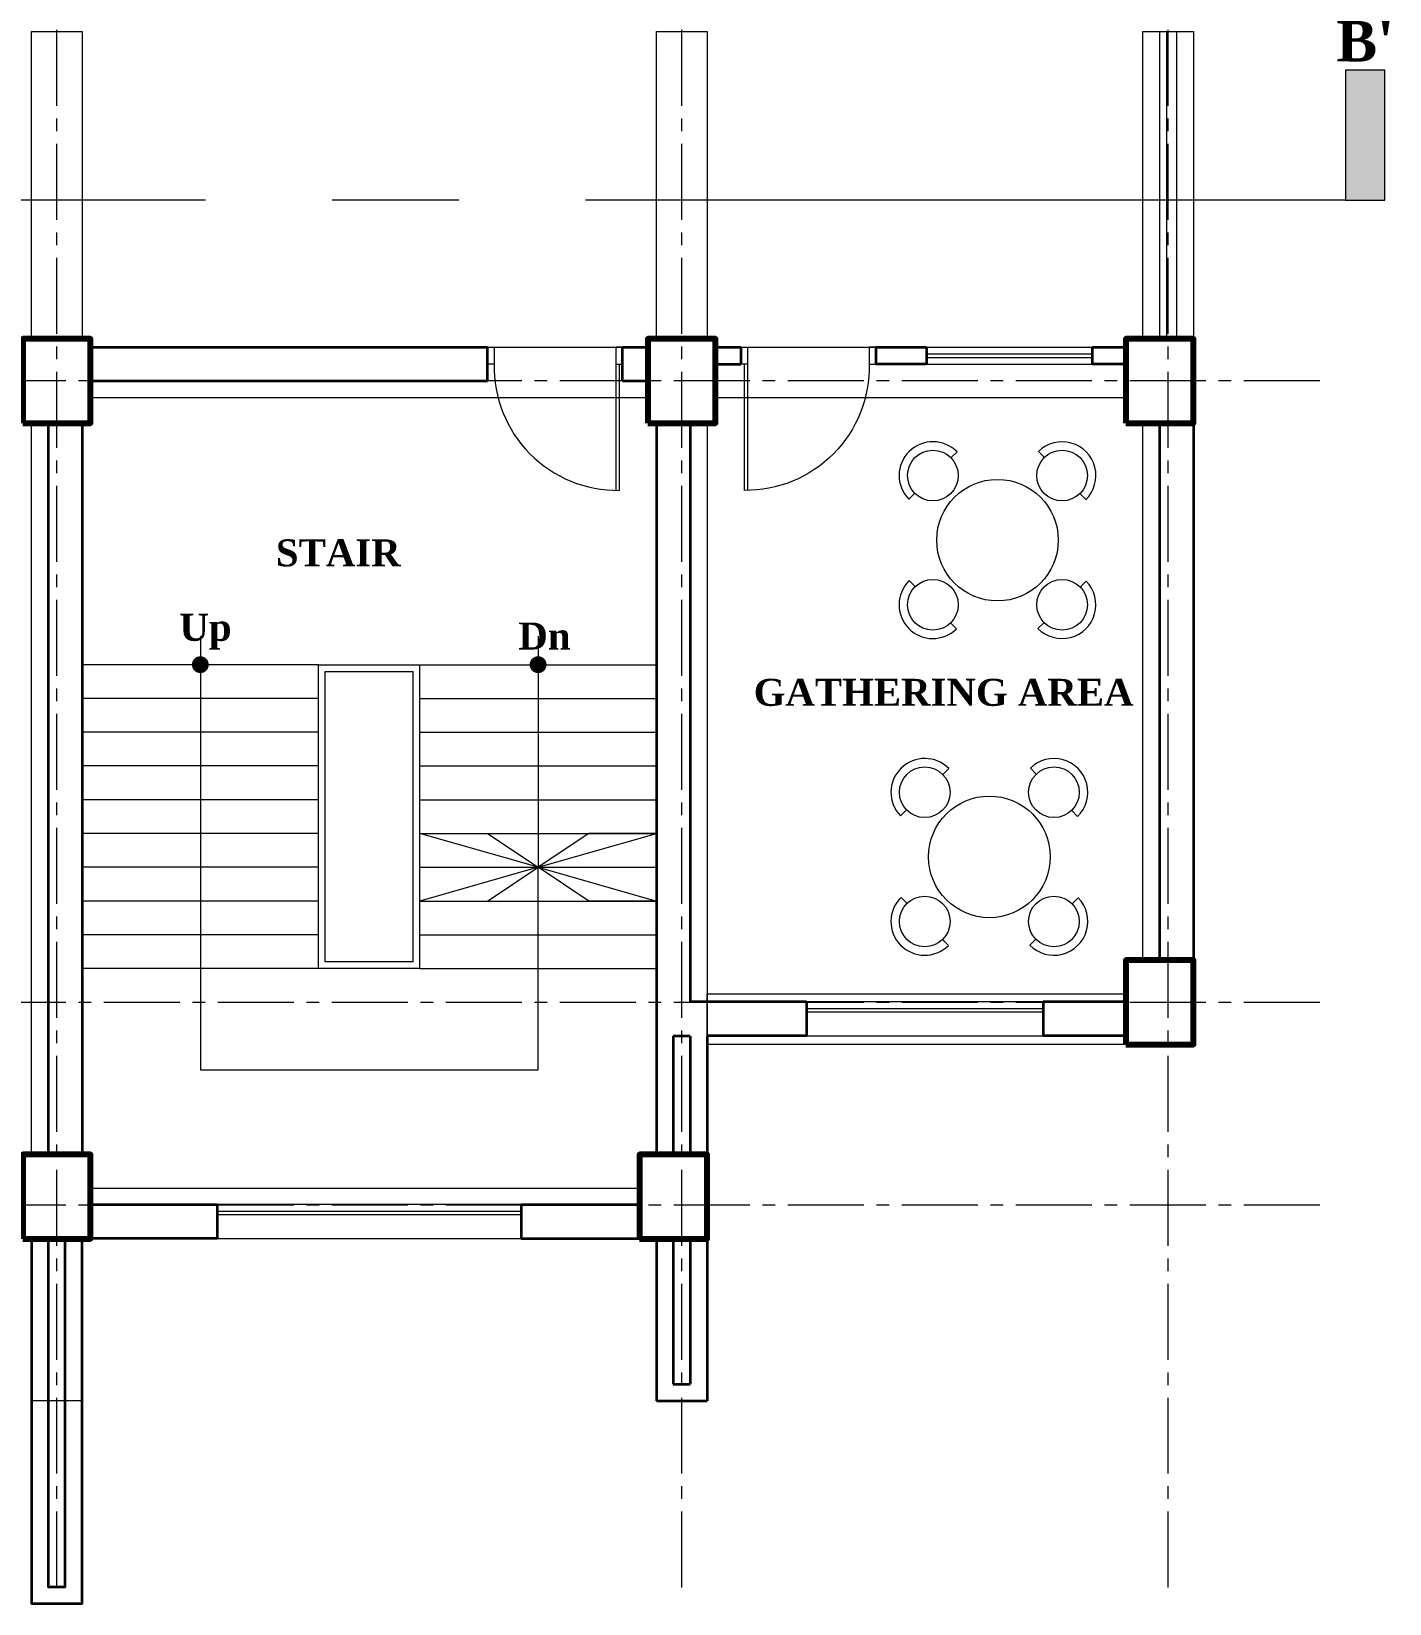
# Model space of a CAD drawing. Header units: feet. Extents: x 25261344 to 25389498, y 30010528 to 30074588.
# Drawn here: x 25381617.7 to 25382019.7, y 30072113.7 to 30072579.2 of the extents above; entities that cross this region are included whole.
import ezdxf

# ---------------------------------------------------------------- set-up
doc = ezdxf.new("R2010")
doc.units = ezdxf.units.FT
doc.header["$LTSCALE"] = 30
doc.header["$MEASUREMENT"] = 0
doc.linetypes.add('CENTER2', pattern=[1.125, 0.75, -0.125, 0.125, -0.125])
doc.layers.get('0').update_dxf_attribs({"lineweight": 5})
for name, color, linetype, lineweight in [('Column', 1, 'Continuous', 80), ('Dim-1', 7, 'Continuous', 9), ('Door', 32, 'Continuous', 5), ('Furnitures', 251, 'Continuous', 9), ('GRADE BEAM', 2, 'Continuous', 20), ('grid text', 252, 'CENTER2', 9), ('LINE', 193, 'Continuous', 9), ('line 2', 7, 'Continuous', 13), ('rail', 224, 'Continuous', 9), ('STAIR', 243, 'Continuous', 13), ('TEXT', 7, 'Continuous', 18), ('WALL', 7, 'Continuous', 35), ('WIN', 142, 'Continuous', 20)]:
    doc.layers.add(name, color=color, linetype=linetype, lineweight=lineweight)
doc.styles.get("Standard").update_dxf_attribs({"font": 'timesbd.ttf'})

# ---------------------------------------------------------------- blocks, each defined once
blk = doc.blocks.new('FURN_GEN_020')
for p, q in [((-12805.42, 14462.38), (-12807.21, 14460.63)), ((-12781.3, 14462.53), (-12779.55, 14460.74)), ((-12819.71, 14448.39), (-12817.93, 14450.14)), ((-12767.31, 14448.24), (-12769.06, 14450.02)), ((-12819.56, 14424.27), (-12817.81, 14422.48)), ((-12767.15, 14424.11), (-12768.94, 14422.36)), ((-12805.57, 14409.97), (-12807.32, 14411.76)), ((-12781.45, 14410.12), (-12779.66, 14411.87))]:
    blk.add_line(p, q)
for centre, radius in [((-12812.57, 14455.38), 7.5), ((-12774.3, 14455.38), 7.5), ((-12793.43, 14436.25), 18), ((-12812.57, 14417.12), 7.5), ((-12774.3, 14417.12), 7.5)]:
    blk.add_circle(centre, radius)
for centre, start, end in [((-12812.57, 14455.38), 44.3804, 224.3804), ((-12774.3, 14455.38), 314.3804, 134.3804), ((-12812.57, 14417.12), 134.3804, 314.3804), ((-12774.3, 14417.12), 224.3804, 44.3804)]:
    blk.add_arc(centre, 10, start, end)
blk = doc.blocks.new('FG')
at = {"layer": 'Door'}
for p, q in [((-2, -5), (-2, -42.39)), ((-1, -5), (-1, -42.39))]:
    blk.add_line(p, q, dxfattribs=at)
for points in [[(-40, 0), (-38, 0), (-38, -5), (-40, -5)], [(0, 0), (-2, 0), (-2, -5), (0, -5)]]:
    blk.add_lwpolyline(points, dxfattribs=at)
blk.add_arc((-1.44, -5.83), 36.57, 178.7054, 270.6905, dxfattribs=at)
blk = doc.blocks.new('DGFGSDFG')
at = {"layer": 'grid text'}
for p, q in [((25360716.96, 30072118.41), (25360716.96, 30072999.78)), ((25360901.96, 30072118.41), (25360901.96, 30072999.78)), ((25361045.96, 30072118.41), (25361045.96, 30072999.78)), ((25361090.85, 30072475.7), (25359529.41, 30072475.7)), ((25361090.85, 30072291.7), (25359529.41, 30072291.7)), ((25361090.85, 30072231.7), (25359529.41, 30072231.7))]:
    blk.add_line(p, q, dxfattribs=at)
blk = doc.blocks.new('T B')
at = {"layer": 'GRADE BEAM'}
for points in [[(25353363.57, 30069132.07), (25353378.57, 30069132.07), (25353378.54, 30069041.07), (25353363.54, 30069041.07)], [(25353548.54, 30069132.07), (25353563.54, 30069132.07), (25353563.54, 30069041.07), (25353548.54, 30069041.07)], [(25353692.54, 30069132.07), (25353707.54, 30069132.07), (25353707.54, 30069041.07), (25353692.54, 30069041.07)], [(25353546.04, 30069038.57), (25353546.04, 30069023.57), (25353381.04, 30069023.57), (25353381.04, 30069038.57)], [(25353687.54, 30069038.57), (25353687.54, 30069023.57), (25353566.04, 30069023.57), (25353566.04, 30069038.57)], [(25353363.54, 30069016.07), (25353378.54, 30069016.07), (25353378.54, 30068799.57), (25353363.54, 30068799.57)], [(25353548.54, 30069016.07), (25353563.54, 30069016.07), (25353563.54, 30068799.57), (25353548.54, 30068799.57)], [(25353692.54, 30069016.07), (25353707.54, 30069016.07), (25353707.54, 30068857.07), (25353692.54, 30068857.07)], [(25353687.54, 30068847.07), (25353687.54, 30068832.07), (25353563.54, 30068832.07), (25353563.54, 30068847.07)], [(25353543.54, 30068789.57), (25353543.54, 30068774.57), (25353381.04, 30068774.57), (25353381.04, 30068789.57)], [(25353363.54, 30068774.57), (25353378.54, 30068774.57), (25353378.54, 30068726.57), (25353363.54, 30068726.57)], [(25353548.54, 30068774.57), (25353563.54, 30068774.57), (25353563.54, 30068726.57), (25353548.54, 30068726.57)]]:
    blk.add_lwpolyline(points, close=True, dxfattribs=at)
blk = doc.blocks.new('COL2')
at = {"layer": 'Column'}
for points in [[(1087.5, -382.5), (1107.5, -382.5), (1107.5, -357.5), (1087.5, -357.5)], [(1272.5, -382.5), (1292.5, -382.5), (1292.5, -357.5), (1272.5, -357.5)], [(1414, -382.5), (1434, -382.5), (1434, -357.5), (1414, -357.5)], [(1414, -566.5), (1434, -566.5), (1434, -541.5), (1414, -541.5)], [(1087.5, -624), (1107.5, -624), (1107.5, -599), (1087.5, -599)], [(1270, -624), (1290, -624), (1290, -599), (1270, -599)]]:
    blk.add_lwpolyline(points, close=True, dxfattribs=at)
at = {"layer": 'GRADE BEAM'}
blk.add_blockref('T B', (-25352273.54, -30069398.57), dxfattribs=at)

msp = doc.modelspace()

# ---------------------------------------------------------------- hatches: boundary and pattern name
at = {"linetype": 'CENTER2', "ltscale": 10}
msp.add_hatch(color=256, dxfattribs=at).paths.add_polyline_path([(25382018.36, 30072567.75), (25382018.36, 30072529.2), (25382006.71, 30072529.2), (25382006.71, 30072567.75)])

# ---------------------------------------------------------------- linework, layer by layer
msp.add_line((25382006.71, 30072529.2), (25380384.06, 30072529.2), dxfattribs=at)
msp.add_lwpolyline([(25382018.36, 30072529.2), (25382018.36, 30072567.75), (25382006.71, 30072567.75), (25382006.71, 30072529.2)], close=True, dxfattribs=at)
at = {"layer": 'LINE', "color": 0, "ltscale": 10}
for points in [[(25381667.68, 30072400.16), (25381667.68, 30072271.7), (25381667.68, 30072271.7), (25381767.68, 30072271.7), (25381767.68, 30072331.7), (25381732.68, 30072321.7), (25381752.68, 30072321.7), (25381767.68, 30072331.7), (25381802.68, 30072321.7), (25381782.68, 30072321.7), (25381767.68, 30072331.7)], [(25381767.68, 30072400.16), (25381767.68, 30072331.7), (25381732.68, 30072341.7), (25381752.68, 30072341.7), (25381767.68, 30072331.7), (25381802.68, 30072341.7), (25381782.68, 30072341.7), (25381767.68, 30072331.7)]]:
    msp.add_lwpolyline(points, dxfattribs=at)
at = {"layer": 'LINE', "color": 0, "ltscale": 10, "const_width": 2.5}
for points in [[(25381667.68, 30072392.95, -1), (25381667.68, 30072390.45, -1)], [(25381767.68, 30072392.95, -1), (25381767.68, 30072390.45, -1)]]:
    msp.add_lwpolyline(points, format="xyb", close=True, dxfattribs=at)
at = {"layer": 'line 2'}
for p, q in [((25381951.68, 30072579.2), (25381951.68, 30072488.2)), ((25381961.68, 30072579.2), (25381961.68, 30072488.2))]:
    msp.add_line(p, q, dxfattribs=at)
at = {"layer": 'rail'}
for p, q in [((25381953.68, 30072579.2), (25381953.68, 30072488.2)), ((25381956.68, 30072579.2), (25381956.68, 30072488.2)), ((25381702.68, 30072301.7), (25381702.68, 30072391.7)), ((25381702.68, 30072391.7), (25381732.68, 30072391.7)), ((25381704.68, 30072303.7), (25381704.68, 30072389.7)), ((25381704.68, 30072389.7), (25381730.68, 30072389.7)), ((25381730.68, 30072303.7), (25381730.68, 30072389.7)), ((25381732.68, 30072301.7), (25381732.68, 30072391.7)), ((25381732.68, 30072301.7), (25381702.68, 30072301.7)), ((25381730.68, 30072303.7), (25381704.68, 30072303.7))]:
    msp.add_line(p, q, dxfattribs=at)
at = {"layer": 'STAIR'}
for p, q in [((25381702.68, 30072391.7), (25381632.68, 30072391.7)), ((25381732.68, 30072391.7), (25381802.68, 30072391.7)), ((25381702.68, 30072381.7), (25381632.68, 30072381.7)), ((25381732.68, 30072381.7), (25381802.68, 30072381.7)), ((25381702.68, 30072371.7), (25381632.68, 30072371.7)), ((25381732.68, 30072371.7), (25381802.68, 30072371.7)), ((25381702.68, 30072361.7), (25381632.68, 30072361.7)), ((25381732.68, 30072361.7), (25381802.68, 30072361.7)), ((25381702.68, 30072351.7), (25381632.68, 30072351.7)), ((25381732.68, 30072351.7), (25381802.68, 30072351.7)), ((25381702.68, 30072341.7), (25381632.68, 30072341.7)), ((25381732.68, 30072341.7), (25381802.68, 30072341.7)), ((25381702.68, 30072331.7), (25381632.68, 30072331.7)), ((25381732.68, 30072331.7), (25381802.68, 30072331.7)), ((25381702.68, 30072321.7), (25381632.68, 30072321.7)), ((25381732.68, 30072321.7), (25381802.68, 30072321.7)), ((25381702.68, 30072311.7), (25381632.68, 30072311.7)), ((25381732.68, 30072311.7), (25381802.68, 30072311.7)), ((25381702.68, 30072301.7), (25381632.68, 30072301.7)), ((25381732.68, 30072301.7), (25381802.68, 30072301.7))]:
    msp.add_line(p, q, dxfattribs=at)
at = {"layer": 'WALL', "ltscale": 10}
for p, q in [((25381635.18, 30072485.7), (25381752.68, 30072485.7)), ((25381752.68, 30072475.7), (25381752.68, 30072485.7)), ((25381792.68, 30072485.7), (25381800.18, 30072485.7)), ((25381792.68, 30072475.7), (25381792.68, 30072485.7)), ((25381820.18, 30072485.7), (25381827.68, 30072485.7)), ((25381867.68, 30072485.7), (25381867.68, 30072480.7)), ((25381867.68, 30072485.7), (25381882.68, 30072485.7)), ((25381931.68, 30072485.7), (25381941.68, 30072485.7)), ((25381820.18, 30072480.7), (25381827.68, 30072480.7)), ((25381882.68, 30072480.7), (25381867.68, 30072480.7)), ((25381941.68, 30072480.7), (25381931.68, 30072480.7)), ((25381635.18, 30072475.7), (25381752.68, 30072475.7)), ((25381792.68, 30072475.7), (25381800.18, 30072475.7)), ((25381622.68, 30072463.2), (25381622.68, 30072246.7)), ((25381632.68, 30072463.2), (25381632.68, 30072246.7)), ((25381802.68, 30072463.2), (25381802.68, 30072246.7)), ((25381812.68, 30072463.2), (25381812.68, 30072291.7)), ((25381951.68, 30072463.2), (25381951.68, 30072304.2)), ((25381961.68, 30072463.2), (25381961.68, 30072304.2)), ((25381847.18, 30072291.82), (25381812.68, 30072291.82)), ((25381847.18, 30072291.82), (25381847.18, 30072281.82)), ((25381941.68, 30072291.82), (25381917.18, 30072291.82)), ((25381807.68, 30072281.7), (25381807.68, 30072246.7)), ((25381812.68, 30072281.7), (25381807.68, 30072281.7)), ((25381812.68, 30072281.7), (25381812.68, 30072246.7)), ((25381847.18, 30072281.82), (25381817.68, 30072281.82)), ((25381817.68, 30072281.7), (25381817.68, 30072246.7)), ((25381941.68, 30072281.82), (25381917.18, 30072281.82)), ((25381635.18, 30072231.82), (25381672.68, 30072231.82)), ((25381672.68, 30072231.82), (25381672.68, 30072221.82)), ((25381762.68, 30072231.82), (25381797.68, 30072231.82)), ((25381672.68, 30072221.82), (25381632.68, 30072221.82)), ((25381762.68, 30072221.82), (25381802.68, 30072221.82)), ((25381802.68, 30072221.7), (25381802.68, 30072173.7)), ((25381807.68, 30072221.7), (25381807.68, 30072178.7)), ((25381812.68, 30072221.7), (25381812.68, 30072178.7)), ((25381817.68, 30072221.7), (25381817.68, 30072173.7)), ((25381807.68, 30072178.7), (25381812.68, 30072178.7)), ((25381802.68, 30072173.7), (25381817.68, 30072173.7))]:
    msp.add_line(p, q, dxfattribs=at)
for points in [[(25381827.68, 30072485.7), (25381827.68, 30072480.7)], [(25381882.68, 30072485.7), (25381882.68, 30072480.7)], [(25381931.68, 30072485.7), (25381931.68, 30072480.7)], [(25381917.18, 30072291.82), (25381917.18, 30072281.82)], [(25381762.68, 30072231.82), (25381762.68, 30072221.82)], [(25381617.68, 30072221.7), (25381617.68, 30072113.7), (25381632.68, 30072113.7), (25381632.68, 30072221.7)], [(25381622.68, 30072221.7), (25381622.68, 30072118.7), (25381627.68, 30072118.7), (25381627.68, 30072221.7)]]:
    msp.add_lwpolyline(points, dxfattribs=at)
at = {"layer": 'WIN'}
for p, q in [((25381882.68, 30072485.7), (25381931.68, 30072485.7)), ((25381882.68, 30072483.7), (25381931.68, 30072483.7)), ((25381882.68, 30072482.7), (25381931.68, 30072482.7)), ((25381882.68, 30072480.7), (25381931.68, 30072480.7)), ((25381917.18, 30072291.82), (25381847.18, 30072291.82)), ((25381917.18, 30072289.82), (25381847.18, 30072289.82)), ((25381917.18, 30072288.82), (25381847.18, 30072288.82)), ((25381847.18, 30072281.82), (25381917.18, 30072281.82)), ((25381762.68, 30072231.82), (25381672.68, 30072231.82)), ((25381762.68, 30072229.82), (25381672.68, 30072229.82)), ((25381762.68, 30072228.82), (25381672.68, 30072228.82)), ((25381672.68, 30072221.82), (25381762.68, 30072221.82))]:
    msp.add_line(p, q, dxfattribs=at)

# ---------------------------------------------------------------- block references
msp.add_blockref('DGFGSDFG', (20908.23, 0))
at = {"layer": 'Dim-1'}
msp.add_blockref('COL2', (25380527.68, 30072845.7), dxfattribs=at)
at = {"layer": 'Door', "color": 2}
msp.add_blockref('FG', (25381792.68, 30072485.7), dxfattribs=at)
at = {"layer": 'Door', "color": 2, "xscale": -1}
msp.add_blockref('FG', (25381827.68, 30072485.7), dxfattribs=at)
at = {"layer": 'Furnitures'}
for p in [(25394697.11, 30057992.32), (25394694.7, 30057898.54)]:
    msp.add_blockref('FURN_GEN_020', p, dxfattribs=at)

# ---------------------------------------------------------------- texts
at = {"linetype": 'CENTER2', "ltscale": 10, "insert": (25382021.11, 30072570.26), "char_height": 12, "width": 17.0513, "attachment_point": 9}
msp.add_mtext("B'", dxfattribs=at)
at = {"layer": 'TEXT', "ltscale": 10, "char_height": 8}
for s, insert, width, attachment_point in [('STAIR', (25381690.05, 30072420.7), 174.7812, 7), ('Up', (25381676.94, 30072396.16), 179.7812, 9), ('Dn', (25381777.28, 30072396.16), 172.2812, 9), ('GATHERING AREA ', (25381831.49, 30072387.52), 174.7812, 1)]:
    msp.add_mtext(s, dxfattribs=dict(at, insert=insert, width=width, attachment_point=attachment_point))

doc.saveas('drawing.dxf')
